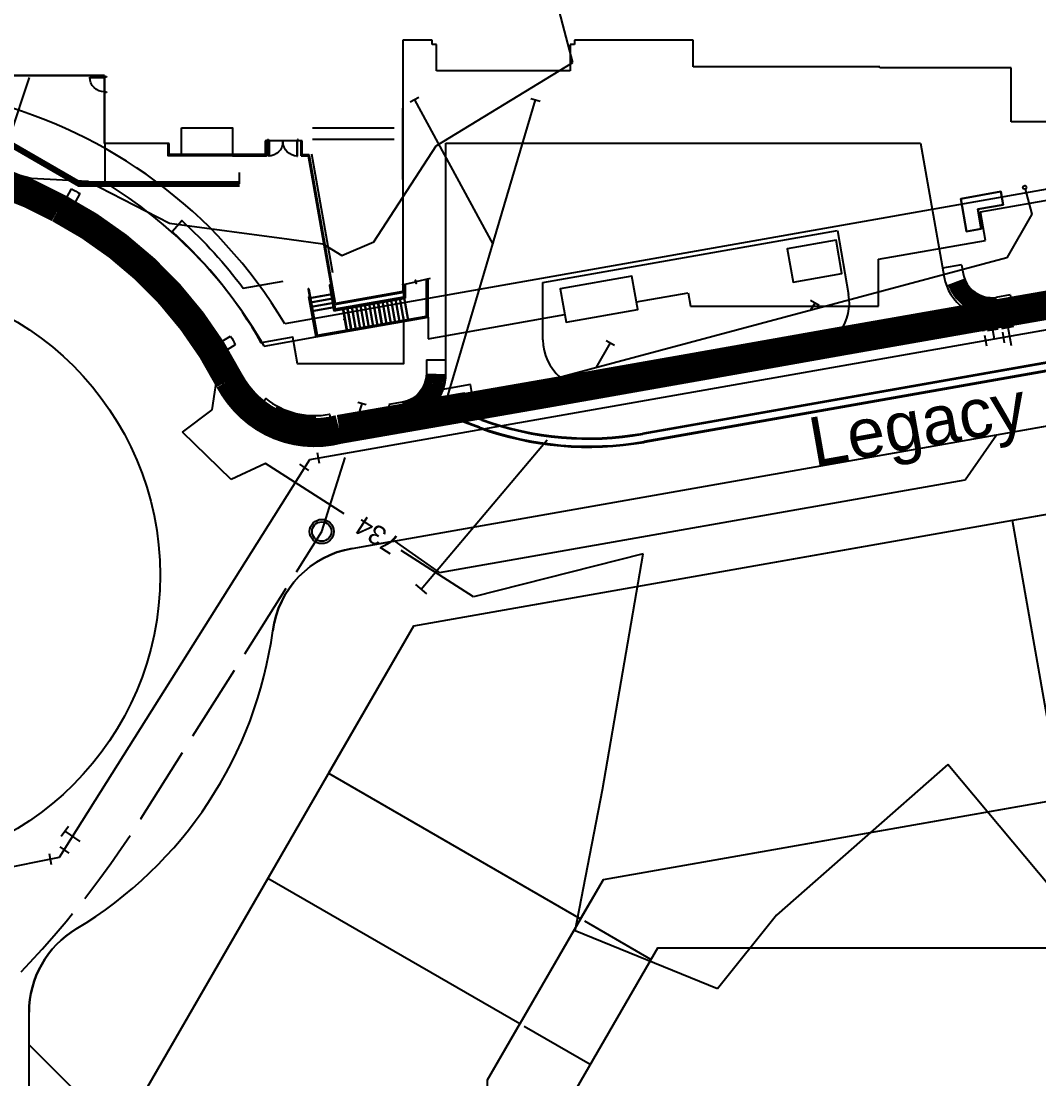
# Model space of a CAD drawing. Header units: feet. Extents: x 2207070 to 2208879, y 513929 to 516197.
# Drawn here: x 2207469.7 to 2207679.5, y 514904.5 to 515122.5 of the extents above; entities that cross this region are included whole.
import ezdxf
from ezdxf.enums import TextEntityAlignment as Align

# ---------------------------------------------------------------- set-up
doc = ezdxf.new("R2010")
doc.units = ezdxf.units.FT
doc.header["$LTSCALE"] = 40
doc.header["$MEASUREMENT"] = 0
for name, pattern in [('0602-03-FP01$0$HIDDEN2', [0.1875, 0.125, -0.0625]), ('0602-FP01-SKIN$0$HIDDEN2', [0.1875, 0.125, -0.0625]), ('CENTER2', [1.125, 0.75, -0.125, 0.125, -0.125]), ('DASHED2', [0.375, 0.25, -0.125]), ('DL4', [0.5, 0.4, -0.1]), ('HIDDEN2', [0.1875, 0.125, -0.0625]), ('PHANTOM2', [1.25, 0.625, -0.125, 0.125, -0.125, 0.125, -0.125])]:
    doc.linetypes.add(name, pattern=pattern)
doc.layers.get('0').update_dxf_attribs({"linetype": 'CONTINUOUS'})
for name, color, linetype in [('0602-03-FP01$0$A-FLOR-OVHD', 1, '0602-03-FP01$0$HIDDEN2'), ('0602-CG01$0$A-SLAB-EDGE', 4, 'CONTINUOUS'), ('0602-FP01-SKIN$0$A-FLOR-OVHD', 1, '0602-FP01-SKIN$0$HIDDEN2'), ('0602-FP01-SKIN$0$A-GLAZ', 2, 'CONTINUOUS'), ('0602-FP01-SKIN$0$A-GLAZ-SILL', 9, 'CONTINUOUS'), ('0602-FP01-SKIN$0$A-WALL-CAVI', 1, 'CONTINUOUS'), ('0602-FP01-SKIN$0$A-WALL-EXT', 5, 'CONTINUOUS'), ('0602-FP01-SKIN$0$A-WALL-FINISH', 1, 'CONTINUOUS'), ('0602-STRS-FP1$0$A-ANNO-NOTE', 1, 'CONTINUOUS'), ('0602-STRS-FP1$0$A-FLOR-HRAL', 1, 'CONTINUOUS'), ('0602-STRS-FP1$0$A-FLOR-STRS', 1, 'CONTINUOUS'), ('A-WALL', 7, 'CONTINUOUS'), ('A-WALL-GLASS', 1, 'CONTINUOUS'), ('BuildTo', 6, 'DASHED2'), ('C-BLDG-OUTLINE', 2, 'CONTINUOUS'), ('C-DEMO-PVMT', 7, 'PHANTOM2'), ('C-ESMT-DRNG', 7, 'DASHED2'), ('C-ESMT-FIRE', 7, 'FIRE_LANE'), ('C-PRKG-CURB-FACE', 3, 'CONTINUOUS'), ('C-STRM-PIPE-EXIST', 245, 'HIDDEN2'), ('C-STRM-STRC', 7, 'CONTINUOUS'), ('C-SWLK-BFR', 7, 'CONTINUOUS'), ('CONT-MNR', 250, 'HIDDEN2'), ('CONT-MNR LABELS', 250, 'CONTINUOUS'), ('EX-GUTTER', 11, 'CONTINUOUS'), ('EX-TC', 31, 'CONTINUOUS'), ('Inlet-PHii', 7, 'CONTINUOUS'), ('JS-Bdy', 1, 'PHANTOM2'), ('LP-PLNT', 11, 'CONTINUOUS'), ('SaniSwr-PHii', 76, 'DL4'), ('ShopsFOC', 9, 'CONTINUOUS'), ('SILT-FENCE', 3, 'SILT_FENCE2'), ('SSMH-PHii', 15, 'CONTINUOUS'), ('Storm Sewer CL', 31, 'CENTER2'), ('StormSewer', 14, 'CONTINUOUS'), ('Street Name', 5, 'CONTINUOUS'), ('Water-PHii', 144, 'CONTINUOUS'), ('WaterFittings-PHii', 151, 'CONTINUOUS'), ('xSITE$0$PSP-FOOTPRINT', 2, 'CONTINUOUS')]:
    doc.layers.add(name, color=color, linetype=linetype)
doc.styles.get("Standard").update_dxf_attribs({"font": 'ARIAL.TTF'})
doc.linetypes.add('FIRE_LANE', pattern='A,0.5,-0.2,["FL",Standard,S=0.1,R=0,X=-0.1,Y=-0.05],-0.2', length=0.9)
doc.linetypes.add('SILT_FENCE2', pattern='A,0.25,-0.1,["SF",Standard,S=0.1,R=0,X=-0.05,Y=-0.05],-0.15,0.5,["X",Standard,S=0.1,R=0,X=-0.05,Y=-0.05],0.25', length=1.25)

# ---------------------------------------------------------------- blocks, each defined once
blk = doc.blocks.new('0TEE')
for p, q in [((0.03750000000000001, 0.06249999999999999), (-0.03750000000000001, 0.06249999999999999)), ((0.0625, -0.03750000000000002), (0.0625, 0.03749999999999999)), ((0.03750000000000001, -0.06250000000000001), (-0.03750000000000001, -0.06250000000000001))]:
    blk.add_line(p, q)
blk = doc.blocks.new('045')
for p, q in [((0.0625, -0.03750000000002274), (0.0625, 0.03750000000002274)), ((-0.01767766952968941, -0.07071067811864395), (-0.07071067811864395, -0.01767766952968941))]:
    blk.add_line(p, q)
blk = doc.blocks.new('0vv')
for p, q in [((0, -0.06328124999998863), (0, 0.06328124999998863)), ((0.04218749999995453, -0.06328124999998863), (-0.04218749999995453, -0.06328124999998863))]:
    blk.add_line(p, q)

msp = doc.modelspace()

# ---------------------------------------------------------------- linework, layer by layer
for p, q in [((2207483.88691377, 515110.7584474871), (2207483.88691377, 515110.9042808204)), ((2207483.88691377, 515110.9042808204), (2207486.886913767, 515110.9042808204)), ((2207486.886913767, 515110.7584474871), (2207483.88691377, 515110.7584474871)), ((2207486.886913767, 515110.9042808204), (2207486.886913767, 515111.070947487)), ((2207486.886913767, 515111.070947487), (2207487.303580433, 515111.070947487)), ((2207486.886913767, 515110.9042808204), (2207486.886913767, 515110.7584474871)), ((2207487.303580433, 515110.9042808204), (2207486.886913767, 515110.9042808204)), ((2207487.303580433, 515111.070947487), (2207487.303580433, 515110.9042808204)), ((2207486.886913767, 515107.7376141545), (2207486.886913767, 515107.9042808211)), ((2207486.886913767, 515107.9042808211), (2207487.303580434, 515107.9042808211)), ((2207487.303580434, 515107.7376141545), (2207486.886913767, 515107.7376141545)), ((2207487.303580434, 515107.9042808211), (2207487.303580434, 515107.7376141545)), ((2207520.511913734, 515097.6542808772), (2207520.511913734, 515098.0709475438)), ((2207520.511913734, 515098.0709475438), (2207520.678580401, 515098.0709475438)), ((2207520.678580401, 515097.6542808773), (2207520.511913734, 515097.6542808772)), ((2207520.678580401, 515098.0709475438), (2207520.678580401, 515097.6542808773)), ((2207520.678580401, 515097.6542808773), (2207520.824413734, 515097.6542808773)), ((2207520.678580401, 515094.6542808779), (2207520.678580401, 515097.6542808773)), ((2207520.824413734, 515097.6542808773), (2207520.824413734, 515094.6542808779)), ((2207526.678580412, 515097.6542808773), (2207526.532747079, 515097.6542808773)), ((2207526.532747079, 515097.6542808773), (2207526.532747079, 515094.654280878)), ((2207526.845247079, 515098.0709475438), (2207526.678580412, 515098.0709475438)), ((2207526.678580412, 515098.0709475438), (2207526.678580412, 515097.6542808773)), ((2207526.678580412, 515094.654280878), (2207526.678580412, 515097.6542808773)), ((2207526.678580412, 515097.6542808773), (2207526.845247079, 515097.6542808773)), ((2207526.845247079, 515097.6542808773), (2207526.845247079, 515098.0709475438)), ((2207520.824413734, 515094.6542808779), (2207520.678580401, 515094.6542808779)), ((2207526.532747079, 515094.654280878), (2207526.678580412, 515094.654280878))]:
    msp.add_line(p, q)
at = {"color": 8, "extrusion": (0, 0, -0.9999999999999998)}
msp.add_ellipse((2207486.886913767, 515110.9042808204), major_axis=(2.121320342383115, 2.121320342383115), ratio=0.9999999999450879, start_param=2.356194490164889, end_param=3.926990817014698, dxfattribs=at)
at = {"color": 8, "extrusion": (0, 0, -1)}
for centre, major_axis, ratio, start_param, end_param in [((2207520.678580401, 515097.6542808773), (2.121320345411617, 2.121320345411617), 0.9999999999031592, 0.7853981634458687, 2.356194490143924), ((2207526.678580412, 515097.6542808773), (-2.121320345370457, 2.121320345370457), 0.9999999999225616, 3.926990817025961, 5.497787143743419)]:
    msp.add_ellipse(centre, major_axis=major_axis, ratio=ratio, start_param=start_param, end_param=end_param, dxfattribs=at)
at = {"layer": '0602-03-FP01$0$A-FLOR-OVHD', "color": 7, "linetype": 'Continuous'}
for p, q in [((2207667.449908765, 515083.1919357181), (2207690.429205687, 515087.2438057632)), ((2207668.491797832, 515077.2830891997), (2207667.449908765, 515083.1919357181)), ((2207646.451220358, 515073.3967407206), (2207668.491797832, 515077.2830891997)), ((2207646.451220358, 515063.7141833935), (2207646.451220358, 515073.3967407206)), ((2207596.543114895, 515064.5965951714), (2207607.219641109, 515066.4791548031)), ((2207607.219641109, 515066.4791548031), (2207607.707180169, 515063.7141833935)), ((2207607.707180169, 515063.7141833935), (2207646.451220358, 515063.7141833935)), ((2207553.587950583, 515057.0224407423), (2207581.7709986, 515061.9918725064)), ((2207553.587950583, 515061.4597471436), (2207553.587950583, 515057.0224407423))]:
    msp.add_line(p, q, dxfattribs=at)
at = {"layer": '0602-CG01$0$A-SLAB-EDGE', "color": 7, "linetype": 'Continuous'}
for p, q in [((2207554.428580035, 515118.5292808184), (2207548.376496703, 515118.5292808184)), ((2207548.376496703, 515118.5292808184), (2207548.376496704, 515066.7204332776)), ((2207554.428580035, 515117.6542808184), (2207554.428580035, 515118.5292808184)), ((2207555.303580035, 515117.6542808184), (2207554.428580035, 515117.6542808184)), ((2207555.303580035, 515112.2376141522), (2207555.303580035, 515117.6542808184)), ((2207583.761913368, 515117.6542808185), (2207582.886913368, 515117.6542808185)), ((2207582.886913368, 515117.6542808185), (2207582.886913368, 515112.2376141519)), ((2207608.230663368, 515118.5292808185), (2207583.761913368, 515118.5292808185)), ((2207583.761913368, 515118.5292808185), (2207583.761913368, 515117.6542808185)), ((2207608.230663368, 515113.0629828313), (2207608.230663368, 515118.5292808185)), ((2207646.730659637, 515113.0629828313), (2207608.230663368, 515113.0629828313)), ((2207646.730659637, 515112.8233994978), (2207646.730659637, 515113.0629828313)), ((2207673.803575975, 515112.8225821684), (2207646.730659637, 515112.8233994978)), ((2207673.803575975, 515101.737614152), (2207673.803575975, 515112.8225821684)), ((2207486.88691337, 515111.2792808181), (2207431.483500964, 515111.2792808181)), ((2207486.890701431, 515097.2808502903), (2207486.88691337, 515111.2792808181)), ((2207582.886913368, 515112.2376141519), (2207555.303580035, 515112.2376141522)), ((2207687.882973671, 515101.7376141396), (2207673.803575975, 515101.737614152)), ((2207527.647330035, 515097.7792808718), (2207520.043163368, 515097.7792808718)), ((2207520.043163368, 515097.7792808718), (2207520.043163368, 515094.9563645113)), ((2207527.647330035, 515094.9313993869), (2207527.647330035, 515097.7792808718)), ((2207500.230663369, 515097.2792808176), (2207486.890701431, 515097.2808502903)), ((2207500.230663369, 515094.9563645113), (2207500.230663369, 515097.2792808176)), ((2207520.043163368, 515094.9563645113), (2207500.230663369, 515094.9563645113)), ((2207529.083653794, 515094.9313993869), (2207527.647330035, 515094.9313993869)), ((2207534.489763526, 515064.2718275455), (2207529.083653794, 515094.9313993869)), ((2207548.376496704, 515066.7204332776), (2207534.489763526, 515064.2718275455))]:
    msp.add_line(p, q, dxfattribs=at)
at = {"layer": '0602-FP01-SKIN$0$A-FLOR-OVHD', "color": 7, "linetype": 'Continuous'}
for p, q in [((2207529.761913726, 515100.4876141557), (2207546.595247045, 515100.4876141558)), ((2207529.761913726, 515098.154280823), (2207546.595247045, 515098.1542808231)), ((2207528.900101107, 515094.7126493931), (2207533.160334874, 515070.5516630673)), ((2207529.58751717, 515095.1331970321), (2207533.898940688, 515070.6818992005))]:
    msp.add_line(p, q, dxfattribs=at)
msp.add_lwpolyline([(2207502.76191375, 515100.4876141557), (2207513.261913741, 515100.4876141557), (2207513.261913741, 515094.7376145174), (2207502.76191375, 515094.7376145174)], close=True, dxfattribs=at)
at = {"layer": '0602-FP01-SKIN$0$A-GLAZ', "color": 7, "linetype": 'Continuous'}
msp.add_line((2207431.483501413, 515111.2792808203), (2207486.886913767, 515111.2792808203), dxfattribs=at)
at = {"layer": '0602-FP01-SKIN$0$A-GLAZ-SILL', "color": 7, "linetype": 'Continuous'}
msp.add_line((2207486.886913767, 515111.2792808203), (2207486.886913767, 515097.2792808232), dxfattribs=at)
at = {"layer": '0602-FP01-SKIN$0$A-WALL-CAVI', "color": 7, "linetype": 'Continuous'}
msp.add_line((2207548.376497043, 515089.8149812055), (2207548.376497043, 515104.5679643457), dxfattribs=at)
at = {"layer": '0602-FP01-SKIN$0$A-WALL-EXT', "color": 7, "linetype": 'Continuous'}
for p, q in [((2207527.428580394, 515097.6542808773), (2207527.428580394, 515094.7126493931)), ((2207527.428580394, 515094.7126493931), (2207529.12222532, 515094.7126493931))]:
    msp.add_line(p, q, dxfattribs=at)
for points in [[(2207513.261909693, 515094.9563645113), (2207513.261909693, 515094.7376145174), (2207520.261913734, 515094.7376145174), (2207520.261913734, 515097.5605308773), (2207520.511913734, 515097.5605308773), (2207520.511913734, 515097.7792808718)], [(2207503.178580417, 515094.9563645113), (2207503.178580417, 515094.7376145174), (2207500.011913754, 515094.7376145174), (2207500.011913754, 515097.2793065539)]]:
    msp.add_lwpolyline(points, dxfattribs=at)
at = {"layer": '0602-FP01-SKIN$0$A-WALL-FINISH', "color": 7, "linetype": 'Continuous'}
for p, q in [((2207533.375761225, 515070.5896485454), (2207533.160334874, 515070.5516630673)), ((2207533.160334874, 515070.5516630673), (2207534.312322722, 515064.0184153229)), ((2207548.595247043, 515066.5474576065), (2207534.310513887, 515064.0286737371))]:
    msp.add_line(p, q, dxfattribs=at)
at = {"layer": '0602-STRS-FP1$0$A-ANNO-NOTE', "color": 7, "linetype": 'Continuous'}
for centre in [(2207531.458421235, 515065.8067687493), (2207536.391001335, 515060.9647410155)]:
    msp.add_circle(centre, 0.08333333325572312, dxfattribs=at)
at = {"layer": '0602-STRS-FP1$0$A-FLOR-HRAL', "color": 7, "linetype": 'Continuous'}
for p, q in [((2207553.282747039, 515061.7008111025), (2207553.282747039, 515069.2934410326)), ((2207553.407747039, 515061.6170783697), (2207553.407747039, 515069.3226331216)), ((2207528.900114303, 515067.2384403875), (2207530.600419374, 515057.5955311415)), ((2207529.023707675, 515067.2602332338), (2207530.705924395, 515057.7199081287)), ((2207533.249681874, 515068.0053865054), (2207534.168570147, 515062.7941121469)), ((2207533.372782843, 515068.0270925276), (2207534.269965094, 515062.9389191382)), ((2207548.782747043, 515065.4979141629), (2207548.782747043, 515068.242525827)), ((2207548.907747043, 515065.3930267091), (2207548.907747043, 515068.271717916)), ((2207534.168570147, 515062.7941121469), (2207548.907747043, 515065.3930267091)), ((2207534.269965094, 515062.9389191382), (2207548.782747043, 515065.4979141629)), ((2207530.600419374, 515057.5955311415), (2207553.407747039, 515061.6170783697)), ((2207530.705924395, 515057.7199081287), (2207553.282747039, 515061.7008111025))]:
    msp.add_line(p, q, dxfattribs=at)
for centre, radius in [((2207528.961910989, 515067.2493368107), 0.06274999994158324), ((2207533.311232359, 515068.0162395165), 0.0624999999418292)]:
    msp.add_arc(centre, radius, 10.00000002189571, 190.0000000218957, dxfattribs=at)
at = {"layer": '0602-STRS-FP1$0$A-FLOR-STRS', "color": 7, "linetype": 'Continuous'}
for p, q in [((2207553.470247039, 515061.5646346427), (2207553.470247039, 515069.3372291661)), ((2207553.595247038, 515061.4597471889), (2207553.595247038, 515069.3664212552)), ((2207548.595247043, 515065.6552453437), (2207548.595247043, 515068.1987376934)), ((2207548.720247043, 515065.5503578898), (2207548.720247043, 515068.2279297824)), ((2207529.102653754, 515065.729858919), (2207528.979552785, 515065.7081528968)), ((2207528.979552785, 515065.7081528968), (2207530.448326954, 515057.3783206546)), ((2207529.102653754, 515065.729858919), (2207530.5497219, 515057.5231276459)), ((2207533.75630599, 515066.2119478304), (2207529.16053648, 515065.4015896681)), ((2207533.770776671, 515066.1298805177), (2207529.175007162, 515065.3195223554)), ((2207533.915483486, 515065.3092073904), (2207529.319713976, 515064.4988492281)), ((2207533.929954167, 515065.2271400776), (2207529.334184658, 515064.4167819154)), ((2207533.821524233, 515066.5619231035), (2207533.698423264, 515066.5402170813)), ((2207533.698423264, 515066.5402170813), (2207534.320662567, 515063.0113226339)), ((2207533.821524233, 515066.5619231035), (2207534.422057514, 515063.1561296252)), ((2207534.320662567, 515063.0113226339), (2207548.720247043, 515065.5503578898)), ((2207534.422057514, 515063.1561296252), (2207548.595247043, 515065.6552453437)), ((2207545.005991308, 515064.89543439), (2207545.830820151, 515060.2175975643)), ((2207545.08805862, 515064.9099050714), (2207545.912887463, 515060.2320682458)), ((2207545.908731747, 515065.0546118862), (2207546.73356059, 515060.3767750604)), ((2207545.99079906, 515065.0690825676), (2207546.815627903, 515060.3912457419)), ((2207546.811472186, 515065.2137893823), (2207547.636301029, 515060.5359525566)), ((2207546.893539499, 515065.2282600638), (2207547.718368342, 515060.5504232381)), ((2207547.714212626, 515065.3729668785), (2207548.539041469, 515060.6951300527)), ((2207547.796279938, 515065.38743756), (2207548.621108782, 515060.7096007342)), ((2207548.616953065, 515065.5321443746), (2207549.441781908, 515060.854307549)), ((2207548.699020378, 515065.5466150561), (2207549.523849221, 515060.8687782304)), ((2207534.074660982, 515064.4064669503), (2207529.478891472, 515063.596108788)), ((2207534.089131664, 515064.3243996376), (2207529.493362154, 515063.5140414753)), ((2207534.233838478, 515063.5037265103), (2207529.638068968, 515062.693368348)), ((2207534.24830916, 515063.4216591975), (2207529.65253965, 515062.6113010353)), ((2207535.978586914, 515063.3036594283), (2207536.803415757, 515058.6258226026)), ((2207536.060654226, 515063.3181301098), (2207536.885483069, 515058.6402932841)), ((2207536.881327353, 515063.4628369245), (2207537.706156196, 515058.7850000988)), ((2207536.963394666, 515063.477307606), (2207537.788223509, 515058.7994707802)), ((2207537.784067792, 515063.6220144207), (2207538.608896635, 515058.944177595)), ((2207537.866135105, 515063.6364851021), (2207538.690963948, 515058.9586482764)), ((2207538.686808232, 515063.7811919168), (2207539.511637075, 515059.1033550911)), ((2207538.768875544, 515063.7956625983), (2207539.593704388, 515059.1178257726)), ((2207539.589548671, 515063.940369413), (2207540.414377514, 515059.2625325873)), ((2207539.671615984, 515063.9548400944), (2207540.496444827, 515059.2770032688)), ((2207540.492289111, 515064.0995469092), (2207541.317117954, 515059.4217100834)), ((2207540.574356423, 515064.1140175906), (2207541.399185266, 515059.4361807649)), ((2207541.39502955, 515064.2587244053), (2207542.219858393, 515059.5808875796)), ((2207541.477096863, 515064.2731950868), (2207542.301925706, 515059.5953582611)), ((2207542.297769989, 515064.4179019015), (2207543.122598832, 515059.7400650758)), ((2207542.379837302, 515064.432372583), (2207543.204666145, 515059.7545357572)), ((2207543.200510429, 515064.5770793977), (2207544.025339272, 515059.899242572)), ((2207543.282577741, 515064.5915500791), (2207544.107406585, 515059.9137132534)), ((2207544.103250868, 515064.7362568938), (2207544.928079711, 515060.0584200681)), ((2207544.185318181, 515064.7507275753), (2207545.010147024, 515060.0728907496)), ((2207530.448326954, 515057.3783206546), (2207553.595247038, 515061.4597471889)), ((2207530.5497219, 515057.5231276459), (2207553.470247039, 515061.5646346427))]:
    msp.add_line(p, q, dxfattribs=at)
msp.add_lwpolyline([(2207548.266755605, 515068.1220228829), (2207551.00170577, 515068.7607341536), (2207551.004651155, 515069.0818236188), (2207551.159953239, 515068.4220915767), (2207551.148530043, 515068.7950230115), (2207554.081134965, 515069.4798939241)], dxfattribs=at)
at = {"layer": 'A-WALL', "color": 7, "linetype": 'Continuous'}
for points in [[(2207666.897305234, 515083.7133808432), (2207672.108579593, 515084.6322691165), (2207671.631047104, 515087.3404904373), (2207663.383282172, 515085.8861869493), (2207664.57598948, 515079.1220076816), (2207667.612480049, 515079.6574228957)], [(2207637.688885772, 515077.3004373728), (2207627.63563996, 515075.5277788924), (2207628.845900992, 515068.6640475065), (2207638.899146804, 515070.4367059869)], [(2207595.615928885, 515069.8818399152), (2207580.84381259, 515067.2771172501), (2207582.054073622, 515060.4133858643), (2207596.826189917, 515063.0181085293), (2207595.615928885, 515069.8818399152)]]:
    msp.add_lwpolyline(points, close=True, dxfattribs=at)
at = {"layer": 'A-WALL-GLASS', "color": 7, "linetype": 'Continuous'}
for p, q in [((2207487.011913764, 515089.263615159), (2207487.011913764, 515097.2376141554)), ((2207519.789894734, 515055.5002380019), (2207530.441030477, 515057.3783206084))]:
    msp.add_line(p, q, dxfattribs=at)
msp.add_arc((2207437.362063336, 515008.2704527775), 95.00000000635991, 29.81199600198848, 58.49116707064798, dxfattribs=at)
at = {"layer": 'BuildTo', "color": 7, "linetype": 'Continuous'}
msp.add_line((2207838.110352861, 515115.4885467263), (2207524.04340024, 515060.1100692289), dxfattribs=at)
msp.add_arc((2207437.362063341, 515008.2704527815), 100.9999999999322, 30.88145733741531, 119.819555358982, dxfattribs=at)
at = {"layer": 'C-BLDG-OUTLINE', "color": 7, "linetype": 'Continuous'}
for p, q in [((2207554.428580035, 515118.5292808184), (2207548.376496703, 515118.5292808184)), ((2207548.376496703, 515118.5292808184), (2207548.376496704, 515066.7204332776)), ((2207554.428580035, 515117.6542808184), (2207554.428580035, 515118.5292808184)), ((2207555.303580035, 515117.6542808184), (2207554.428580035, 515117.6542808184)), ((2207555.303580035, 515112.2376141522), (2207555.303580035, 515117.6542808184)), ((2207583.761913368, 515117.6542808185), (2207582.886913368, 515117.6542808185)), ((2207582.886913368, 515117.6542808185), (2207582.886913368, 515112.2376141519)), ((2207608.230663368, 515118.5292808185), (2207583.761913368, 515118.5292808185)), ((2207583.761913368, 515118.5292808185), (2207583.761913368, 515117.6542808185)), ((2207608.230663368, 515113.0629828313), (2207608.230663368, 515118.5292808185)), ((2207646.730659637, 515113.0629828313), (2207608.230663368, 515113.0629828313)), ((2207646.730659637, 515112.8225821684), (2207646.730659637, 515113.0629828313)), ((2207673.803575975, 515112.8225821684), (2207646.730659637, 515112.8225821684)), ((2207673.803575975, 515101.7376141396), (2207673.803575975, 515112.8225821684)), ((2207486.88691337, 515111.2792808181), (2207431.483501413, 515111.2792808203)), ((2207486.890702809, 515097.2757558744), (2207486.88691337, 515111.2792808181)), ((2207582.886913368, 515112.2376141519), (2207555.303580035, 515112.2376141522)), ((2207687.882973671, 515101.7376141396), (2207673.803575975, 515101.7376141396)), ((2207527.428580394, 515097.7792808718), (2207520.261913734, 515097.7792808718)), ((2207520.261913734, 515097.7792808718), (2207520.261913734, 515094.7376145174)), ((2207527.428580394, 515094.7126493931), (2207527.428580394, 515097.7792808718)), ((2207500.011913754, 515097.2793065539), (2207486.890702809, 515097.2757558744)), ((2207500.011913754, 515094.7376145174), (2207500.011913754, 515097.2793065539)), ((2207503.178580417, 515094.7376145174), (2207500.011913754, 515094.7376145174)), ((2207513.261909693, 515094.9563645113), (2207503.178580417, 515094.9563645113)), ((2207503.178580417, 515094.9563645113), (2207503.178580417, 515094.7376145174)), ((2207513.261909693, 515094.7376145174), (2207513.261909693, 515094.9563645113)), ((2207520.261913734, 515094.7376145174), (2207513.261909693, 515094.7376145174)), ((2207529.12222532, 515094.7126493931), (2207527.428580394, 515094.7126493931)), ((2207534.489763526, 515064.2718275455), (2207529.12222532, 515094.7126493931)), ((2207548.376496704, 515066.7204332776), (2207534.489763526, 515064.2718275455))]:
    msp.add_line(p, q, dxfattribs=at)
for points in [[(2207667.612480049, 515079.6574228957), (2207664.57598948, 515079.1220076816), (2207663.383282172, 515085.8861869493), (2207671.631047104, 515087.3404904373), (2207672.108579593, 515084.6322691165), (2207666.897305234, 515083.7133808432)], [(2207627.63563996, 515075.5277788924), (2207628.845900991, 515068.6640475065), (2207638.899146804, 515070.4367059869), (2207637.688885772, 515077.3004373728)], [(2207580.84381259, 515067.2771172501), (2207582.054073622, 515060.4133858643), (2207596.826189917, 515063.0181085293), (2207595.615928885, 515069.8818399152)]]:
    msp.add_lwpolyline(points, close=True, dxfattribs=at)
at = {"layer": 'C-DEMO-PVMT', "color": 7, "linetype": 'Continuous'}
for p, q in [((2207667.98642649, 515061.6392118011), (2207638.870515, 515056.532684)), ((2207669.790759, 515061.318795), (2207638.939374, 515055.775455)), ((2207671.522704179, 515061.6245138625), (2207669.790759, 515061.318795)), ((2207638.870515, 515056.532684), (2207635.811552068, 515055.9899726707)), ((2207638.939374, 515055.775455), (2207632.170437735, 515054.5679415386)), ((2207578.878873, 515045.921865), (2207552.518004636, 515041.3367606909)), ((2207589.043000016, 515046.9465886435), (2207578.851213, 515045.164635)), ((2207585.111019494, 515047.0208415398), (2207578.878873, 515045.921865)), ((2207578.851213, 515045.164635), (2207561.96725, 515042.347273)), ((2207555.116483, 515041.016933), (2207549.012976687, 515039.9979587378)), ((2207561.96725, 515042.347273), (2207555.116483, 515041.016933))]:
    msp.add_line(p, q, dxfattribs=at)
at = {"layer": 'C-ESMT-DRNG', "color": 7, "linetype": 'Continuous'}
for p, q in [((2207562.310955556, 515047.5645660913), (2207552.462878027, 515045.8280843149)), ((2207563.179196444, 515042.6405273256), (2207562.310955556, 515047.5645660913)), ((2207552.462878027, 515045.8280843149), (2207553.331118914, 515040.9040455493))]:
    msp.add_line(p, q, dxfattribs=at)
at = {"layer": 'C-ESMT-FIRE', "color": 7, "linetype": 'Continuous', "flags": 128}
msp.add_lwpolyline([(2207412.749902008, 515282.3209475064, 0.02116670861864306), (2207412.67828147, 515280.6298851131), (2207412.678281461, 515113.1659349328, 0.4273245779260448), (2207433.569095085, 515093.1857835038, -0.2905918014986449), (2207512.590265547, 515047.8396022909, 0.3261558985607219), (2207533.763984426, 515037.4538318033), (2207824.334175061, 515088.6891962031, -0.1316524975873903), (2207847.023581185, 515086.7041303851), (2207925.985765856, 515057.9642455324, 0.0874886635259239), (2207932.826168722, 515056.758097948), (2207965.261913324, 515056.7580979483)], format="xyb", dxfattribs=at)
at = {"layer": 'C-ESMT-FIRE', "color": 7, "linetype": 'Continuous'}
msp.add_lwpolyline([(2207471.362063376, 514820.251942578), (2207471.362063381, 514918.2204666475, -0.2635126224681563), (2207481.076349096, 514935.372844955, 0.2276828676368147), (2207521.586896496, 514996.8171786742, -0.3261558537016497), (2207537.931540734, 515013.8184457129), (2207828.501731325, 515065.0538101308, -0.1316524975988354), (2207838.815097745, 515064.1515074862), (2207921.753918365, 515033.9642454947, 0.08748866348774899), (2207928.594321231, 515032.7580979096), (2207963.261913363, 515032.7580979078, -0.02504709060239241), (2207965.261913321, 515032.6578466541, -0.02504709060239241)], format="xyb", dxfattribs=at)
msp.add_circle((2207437.362063386, 515008.2704527676), 60.99999999974125, dxfattribs=at)
at = {"layer": 'C-PRKG-CURB-FACE', "color": 7, "linetype": 'Continuous'}
for p, q in [((2207557.261913409, 515097.3209475093), (2207655.083714131, 515097.3209474893)), ((2207557.26191341, 515049.8440225903), (2207557.261913409, 515097.3209475093)), ((2207655.083714131, 515097.3209474893), (2207659.947378114, 515069.7377395362)), ((2207577.261913447, 515068.6201648673), (2207637.949067714, 515079.3209475473)), ((2207637.949067714, 515079.3209475473), (2207640.271352773, 515066.1506145157)), ((2207577.261913447, 515056.7867851811), (2207577.261913447, 515068.6201648673))]:
    msp.add_line(p, q, dxfattribs=at)
for centre, start, end in [((2207669.795455642, 515071.4742213857), 190.0000004167835, 280.0105937998323), ((2207630.423275243, 515064.414132739), 280.1146214384887, 9.999999998905006), ((2207587.261913447, 515056.7867851811), 180, 279.9174681796424), ((2207547.26191341, 515049.8440225902), 279.4780606820422, 0)]:
    msp.add_arc(centre, 10, start, end, dxfattribs=at)
at = {"layer": 'C-STRM-PIPE-EXIST', "color": 5, "linetype": 'Continuous'}
for p, q in [((2207564.120794568, 515038.639702543), (2207556.408643143, 515041.4466961041)), ((2207564.184923345, 515038.8158949094), (2207556.77794605, 515041.5118141707)), ((2207564.69795356, 515040.2254338406), (2207559.732369309, 515042.0327587038)), ((2207564.762082337, 515040.401626207), (2207560.101672217, 515042.0978767704)), ((2207552.188735397, 515005.3997180169), (2207578.160509537, 515036.1604659163)), ((2207553.334853155, 515004.4320331075), (2207551.042617639, 515006.367402926))]:
    msp.add_line(p, q, dxfattribs=at)
for points in [[(2207794.082229554, 515071.8437862252, 0.01330375992828022), (2207783.902668062, 515070.3268737557), (2207733.744223289, 515061.4825866311), (2207597.79708415, 515037.5114380493)], [(2207794.104921484, 515071.6576644201, 0.01330375992828184), (2207783.935227096, 515070.142222302), (2207734.096608022, 515061.3543290774), (2207597.829643184, 515037.3267865956)], [(2207794.286456924, 515070.1686899798, 0.0133037599279813), (2207784.195699362, 515068.6650106725), (2207598.090115451, 515035.8495749661)], [(2207794.309148855, 515069.9825681747, 0.0133037599279813), (2207784.228258396, 515068.4803592187), (2207598.122674484, 515035.6649235124)]]:
    msp.add_lwpolyline(points, format="xyb", dxfattribs=at)
for radius in [65.75, 64.25, 64.0625, 65.9375]:
    msp.add_arc((2207586.672747768, 515100.6006847265), radius, 250.0000000016576, 279.999999998905, dxfattribs=at)
at = {"layer": 'C-STRM-STRC', "color": 5, "linetype": 'Continuous'}
msp.add_circle((2207676.555086154, 515088.2087312458), 0.375, dxfattribs=at)
at = {"layer": 'C-SWLK-BFR', "color": 7, "linetype": 'Continuous'}
for p, q in [((2207663.568237131, 515072.2378297389), (2207659.62901976, 515071.5432394349)), ((2207663.568237131, 515072.2378297389), (2207663.886592124, 515070.4323488587)), ((2207660.469876144, 515067.8640181574), (2207664.200107943, 515069.3080994487)), ((2207671.110622307, 515061.5610817921), (2207670.584555641, 515065.5263376295)), ((2207673.542229371, 515066.0435097192), (2207670.624311642, 515065.5317473456)), ((2207673.542229371, 515066.0435097192), (2207674.236937542, 515062.1036239091)), ((2207553.261913421, 515052.6408761812), (2207553.261913421, 515049.8440011819)), ((2207553.261913421, 515052.6408761812), (2207557.261913429, 515052.6408761812)), ((2207557.256263227, 515049.507909365), (2207553.2585233, 515049.6423546552)), ((2207520.678696014, 515039.4353214405), (2207522.622644457, 515043.0658762705)), ((2207548.290092245, 515043.9327749836), (2207545.49870841, 515043.4472528131)), ((2207545.49870841, 515043.4472528131), (2207546.180903852, 515039.525147016)), ((2207549.286278824, 515040.0510687644), (2207548.476532659, 515043.9682502948)), ((2207530.336351433, 515037.0631784414), (2207530.308611256, 515041.1652881707))]:
    msp.add_line(p, q, dxfattribs=at)
msp.add_lwpolyline([(2207517.5277192, 515041.498080179), (2207520.125211347, 515044.7201628049, 0.2215540945649404), (2207533.289220455, 515041.4649628137), (2207534.08037856, 515037.4305913776)], format="xyb", dxfattribs=at)
for centre in [(2207520.122616612, 515041.0481930293), (2207522.782781862, 515039.6679968758), (2207525.626464619, 515038.7220111695), (2207528.583306776, 515038.233641392), (2207531.580150448, 515038.2149707385)]:
    msp.add_circle(centre, 0.2500000005758634, dxfattribs=at)
for centre, radius, start, end in [((2207669.795455642, 515071.4742213857), 6.000000011175861, 189.9998162765841, 277.9403845493089), ((2207669.795455642, 515071.4742213854), 6.250000011641522, 201.1628707086795, 277.5572433894781), ((2207669.795455642, 515071.4742213857), 9.50000001769512, 201.1628707242301, 277.5572434705787), ((2207669.795455642, 515071.4742213854), 9.250000017229459, 201.1628707086795, 277.5572433894781), ((2207669.795455642, 515071.4742213854), 9.000000016763797, 201.1628707086795, 277.5572433894781), ((2207669.795455642, 515071.4742213854), 8.750000016298136, 201.1628707086795, 277.5572433894781), ((2207669.795455642, 515071.4742213854), 8.500000015832473, 201.1628707086795, 277.5572433894781), ((2207669.795455642, 515071.4742213854), 8.250000015366814, 201.1628707086795, 277.5572433894781), ((2207669.795455642, 515071.4742213854), 8.000000014901152, 201.1628707086795, 277.5572433894781), ((2207669.795455642, 515071.4742213854), 7.75000001443549, 201.1628707086795, 277.5572433894781), ((2207669.795455642, 515071.4742213854), 7.500000013969829, 201.1628707086795, 277.5572433894781), ((2207669.795455642, 515071.4742213854), 7.250000013504168, 201.1628707086795, 277.5572433894781), ((2207669.795455642, 515071.4742213854), 7.000000013038506, 201.1628707086795, 277.5572433894781), ((2207669.795455642, 515071.4742213854), 6.750000012572845, 201.1628707086795, 277.5572433894781), ((2207669.795455642, 515071.4742213854), 6.500000012107183, 201.1628707086795, 277.5572433894781), ((2207530.200058449, 515057.2175969842), 18.55267585065494, 241.833569895531, 270.3874534644718), ((2207530.200058449, 515057.2175969842), 18.30267585065494, 241.833569895531, 270.3874534644718), ((2207530.200058449, 515057.2175969842), 18.05267585065494, 241.833569895531, 270.3874534644718), ((2207530.200058449, 515057.2175969842), 17.80267585065494, 241.833569895531, 270.3874534644718), ((2207530.200058449, 515057.2175969842), 17.55267585065494, 241.833569895531, 270.3874534644718), ((2207530.200058449, 515057.2175969842), 17.30267585065494, 241.833569895531, 270.3874534644718), ((2207530.200058449, 515057.2175969842), 17.05267585065494, 241.833569895531, 270.3874534644718), ((2207530.200058449, 515057.2175969842), 16.80267585065494, 241.833569895531, 270.3874534644718), ((2207530.200058449, 515057.2175969842), 16.55267585065494, 241.833569895531, 270.3874534644718), ((2207530.200058449, 515057.2175969842), 16.30267585065494, 241.833569895531, 270.3874534644718), ((2207530.200058449, 515057.2175969842), 19.30267585065494, 241.833569895531, 270.3874534644718), ((2207530.200058449, 515057.2175969842), 19.05267585065494, 241.833569895531, 246.3370085406426), ((2207530.200058449, 515057.2175969842), 18.80267585065494, 241.833569895531, 270.3874534644718), ((2207530.200058449, 515057.2175969842), 19.05267585065494, 247.8406343589868, 255.3586987552753), ((2207530.200058449, 515057.2175969842), 19.05267585065494, 256.862324588052, 264.3803889592025), ((2207530.200058449, 515057.2175969842), 19.05267585065494, 265.8840147767274, 270.3874534644718)]:
    msp.add_arc(centre, radius, start, end, dxfattribs=at)
at = {"layer": 'C-SWLK-BFR', "color": 7, "linetype": 'Continuous', "extrusion": (0, 0, -1)}
for centre, radius, start, end in [((-2207547.26191341, 515049.8440225905), 6.000000011175871, 180.0002044254274, 260.1329157836466), ((-2207547.26191341, 515049.8440225902), 6.250000011641532, 181.9261497152864, 258.3205224392122), ((-2207547.26191341, 515049.8440225902), 6.500000012107193, 181.9261497152864, 258.3205224392122), ((-2207547.26191341, 515049.8440225902), 6.750000012572855, 181.9261497152864, 258.3205224392122), ((-2207547.26191341, 515049.8440225902), 7.000000013038516, 181.9261497152864, 258.3205224392122), ((-2207547.26191341, 515049.8440225902), 7.250000013504177, 181.9261497152864, 258.3205224392122), ((-2207547.26191341, 515049.8440225902), 7.500000013969839, 181.9261497152864, 258.3205224392122), ((-2207547.26191341, 515049.8440225902), 7.7500000144355, 181.9261497152864, 258.3205224392122), ((-2207547.26191341, 515049.8440225902), 8.000000014901161, 181.9261497152864, 258.3205224392122), ((-2207547.26191341, 515049.8440225902), 8.250000015366822, 181.9261497152864, 258.3205224392122), ((-2207547.26191341, 515049.8440225902), 8.500000015832484, 181.9261497152864, 258.3205224392122), ((-2207547.26191341, 515049.8440225902), 8.750000016298145, 181.9261497152864, 258.3205224392122), ((-2207547.26191341, 515049.8440225902), 9.000000016763806, 181.9261497152864, 258.3205224392122), ((-2207547.26191341, 515049.8440225902), 9.250000017229468, 181.9261497152864, 258.3205224392122), ((-2207547.26191341, 515049.8440225905), 9.500000017695129, 181.9261497052869, 258.3205223574525), ((-2207547.26191341, 515049.8440225905), 9.750000017695129, 181.9261497052869, 258.3205223574525)]:
    msp.add_arc(centre, radius, start, end, dxfattribs=at)
at = {"layer": 'CONT-MNR', "color": 35, "linetype": 'Continuous'}
for p, q in [((2207509.104696235, 515042.3319970668, 734), (2207510.419972862, 515051.046540188, 734)), ((2207502.98696238, 515037.7294846962, 734), (2207509.104696235, 515042.3319970668, 734)), ((2207513.023800165, 515028.0263143971, 734), (2207502.98696238, 515037.7294846962, 734)), ((2207520.08923562, 515031.282235948, 734), (2207513.023800165, 515028.0263143971, 734)), ((2207536.275869411, 515020.905431637, 734), (2207520.08923562, 515031.282235948, 734)), ((2207562.956952985, 515003.8009251273, 734), (2207548.059985977, 515013.3509596472, 734)), ((2207597.908141474, 515012.69948723, 734), (2207562.956952985, 515003.8009251273, 734)), ((2207589.525466874, 514964.0301128676, 734), (2207597.908141474, 515012.69948723, 734)), ((2207660.737683124, 514969.2444548485, 734), (2207625.377777806, 514938.1844221188, 734)), ((2207696.080652928, 514926.9881471659, 734), (2207660.737683124, 514969.2444548485, 734)), ((2207583.876779968, 514934.968583911, 734), (2207589.525466874, 514964.0301128676, 734)), ((2207625.377777806, 514938.1844221188, 734), (2207613.248502811, 514923.0468892445, 734)), ((2207613.248502811, 514923.0468892445, 734), (2207583.876779968, 514934.968583911, 734))]:
    msp.add_line(p, q, dxfattribs=at)
for points, elevation in [([(2207583.423008644, 515113.9407835759), (2207578.895514354, 515131.2500189953)], 734), ([(2207449.616326465, 515095.9807310529), (2207471.795629448, 515090.1306176679)], 734), ([(2207531.892049877, 515076.59130803), (2207535.812294737, 515074.1707205781)], 734), ([(2207578.779075834, 515046.0068531332), (2207578.81420777, 515046.0610726695)], 733), ([(2207520.070566344, 515041.119154293), (2207526.111469352, 515038.3680716633)], 733)]:
    msp.add_lwpolyline(points, dxfattribs=dict(at, elevation=elevation))
at = {"layer": 'CONT-MNR', "color": 35, "linetype": 'Continuous', "extrusion": (0.5204355124810922, -0.8539009763131453, 0), "elevation": 709048.5131506606}
msp.add_lwpolyline([(2153108.242662193, 734.0000000000005), (2153141.227957651, 734.0000000000005)], dxfattribs=at)
at = {"layer": 'CONT-MNR', "color": 35, "linetype": 'Continuous', "extrusion": (-0.0516299721846711, -0.9986662835863691, 0), "elevation": -628374.8538627584}
msp.add_lwpolyline([(2177933.565146602, 734), (2177945.245204411, 734)], dxfattribs=at)
at = {"layer": 'CONT-MNR', "color": 35, "linetype": 'Continuous', "extrusion": (-0.13174005871189, -0.9912842967234919, 0), "elevation": -801407.7449247907}
msp.add_lwpolyline([(2120403.620943996, 734.0000000000005), (2120428.506479037, 734.0000000000005)], dxfattribs=at)
at = {"layer": 'CONT-MNR', "color": 35, "linetype": 'Continuous', "extrusion": (-0.135618179705637, -0.9907611767390412, 0), "elevation": -809699.3465570232}
msp.add_lwpolyline([(2117276.173034469, 734), (2117283.145334119, 734)], dxfattribs=at)
at = {"layer": 'CONT-MNR', "color": 35, "linetype": 'Continuous', "extrusion": (-0.3896583227051775, 0.9209594950629414, 0), "elevation": -385864.9338885872}
msp.add_lwpolyline([(-2233782.154823969, 733.0000000000005), (-2233782.600835735, 733.0000000000005)], dxfattribs=at)
at = {"layer": 'CONT-MNR', "color": 35, "linetype": 'Continuous', "extrusion": (0.5204355140714075, -0.8539009753438802, 0), "elevation": 709104.0811283931}
msp.add_lwpolyline([(2153101.96416531, 733), (2153102.10865467, 733)], dxfattribs=at)
at = {"layer": 'CONT-MNR', "color": 35, "linetype": 'Continuous', "extrusion": (-0.366162478080017, -0.930550933397147, 0), "elevation": -1287609.237192946}
msp.add_lwpolyline([(1865674.07133763, 733.0000000000005), (1865674.456154488, 733.0000000000005)], dxfattribs=at)
at = {"layer": 'CONT-MNR', "color": 35, "linetype": 'Continuous'}
for points in [[(2207542.423227706, 515076.9678089058, 734), (2207555.256832647, 515096.774064429, 734)], [(2207483.460109373, 515089.5275766081, 734), (2207500.31552597, 515080.8153004643, 734)], [(2207535.812294737, 515074.1707205781, 734), (2207542.423227706, 515076.9678089058, 734)]]:
    msp.add_polyline3d(points, dxfattribs=at)
msp.add_arc((2207437.80623983, 515010.0855839808, 734), 83.36998355640941, 29.4270752457718, 91.02016706782645, dxfattribs=at)
at = {"layer": 'EX-GUTTER', "color": 7, "linetype": 'Continuous'}
for p, q in [((2207699.882682, 515066.63055), (2207671.52270418, 515061.6245138625)), ((2207632.170437735, 515054.5679415386), (2207609.38206, 515050.502713)), ((2207609.38206, 515050.502713), (2207589.043000016, 515046.9465886435)), ((2207549.012976688, 515039.9979587379), (2207535.345966, 515037.716265))]:
    msp.add_line(p, q, dxfattribs=at)
for centre, radius, start, end in [((2207437.043005685, 515008.5790345244), 84.805160153101, 42.44176972906899, 82.15470575350389), ((2207437.827750015, 515009.2966543715), 83.74176845249504, 27.48682703412593, 42.4417697290475), ((2207532.618410762, 515059.5552352803), 23.56002093518428, 209.5181773044614, 226.6982088562967), ((2207530.225171468, 515057.4561090225), 20.39323364923991, 227.5467684286012, 284.542769526592)]:
    msp.add_arc(centre, radius, start, end, dxfattribs=at)
at = {"layer": 'EX-TC', "color": 7, "linetype": 'Continuous'}
for p, q in [((2207699.785329, 515067.179235), (2207671.415754181, 515062.2386347924)), ((2207671.415754181, 515062.2386347924), (2207667.980285818, 515061.6403432843)), ((2207635.811552068, 515055.9899726705), (2207609.25079, 515051.277648)), ((2207609.25079, 515051.277648), (2207588.911720479, 515047.6910570458)), ((2207588.911720479, 515047.6910570457), (2207585.111019495, 515047.0208415397)), ((2207552.518004636, 515041.336760691), (2207535.302664, 515038.342393))]:
    msp.add_line(p, q, dxfattribs=at)
for centre, radius, start, end in [((2207438.710040879, 515013.4140516762), 80.45421484518806, 61.16853692928706, 90.20109192333862), ((2207439.267229943, 515010.9548304387), 82.35691560598165, 27.04796506054162, 62.33325042740459), ((2207531.567595361, 515058.6888282078), 21.56136667748585, 208.4852699001789, 227.0936184457296), ((2207530.20007474, 515057.2175294132), 19.55267735559129, 227.0936184451777, 285.1274048494336)]:
    msp.add_arc(centre, radius, start, end, dxfattribs=at)
at = {"layer": 'Inlet-PHii', "color": 5, "linetype": 'Continuous'}
msp.add_lwpolyline([(2207561.701984815, 515042.3800550598), (2207561.094216193, 515045.8268821953), (2207554.200561922, 515044.6113449518), (2207554.808330544, 515041.1645178163)], dxfattribs=at)
at = {"layer": 'JS-Bdy', "color": 7, "linetype": 'Continuous', "flags": 128}
msp.add_lwpolyline([(2207965.261913324, 515056.7580979483), (2207932.826168722, 515056.758097948, -0.0874886635259239), (2207925.985765856, 515057.9642455324), (2207847.023581185, 515086.7041303851, 0.1316524975873903), (2207824.334175061, 515088.6891962031), (2207533.763984426, 515037.4538318033, -0.3261558985607219), (2207512.590265547, 515047.8396022909, 0.4582327291276585), (2207387.137782725, 515076.8453872431)], format="xyb", dxfattribs=at)
at = {"layer": 'JS-Bdy', "color": 7, "linetype": 'Continuous'}
for centre in [(2207512.590265547, 515047.8396022909), (2207533.763984426, 515037.4538318033)]:
    msp.add_circle(centre, 1.25, dxfattribs=at)
at = {"layer": 'LP-PLNT', "color": 7, "linetype": 'Continuous'}
for p, q in [((2207479.158244183, 515086.1454349048), (2207480.114248471, 515087.9021522417)), ((2207480.904065469, 515085.1694084452), (2207481.860312627, 515086.9265720706)), ((2207511.175330767, 515056.4896088165), (2207512.87758191, 515057.5395331213)), ((2207512.225473503, 515054.7873059097), (2207513.922753939, 515055.8343503134))]:
    msp.add_line(p, q, dxfattribs=at)
for points in [[(2207434.334120526, 515127.4459474536), (2207426.427937134, 515127.4459474536), (2207426.427937134, 515107.2436181654), (2207436.664651976, 515107.2436181654), (2207436.664651976, 515103.3450788049, -0.08711899697162123), (2207467.421127384, 515098.6633633194), (2207471.47784, 515110.8626141238)], [(2207480.114248471, 515087.9021522417, -0.005571549473857255), (2207481.860312627, 515086.9265720703)], [(2207479.158244183, 515086.145434905, -0.005698560827529505), (2207480.904065469, 515085.1694084451)], [(2207548.543163622, 515061.3659445765), (2207548.543163622, 515051.820947486), (2207526.710738834, 515051.820947486), (2207525.736776354, 515057.3445631769), (2207519.211668326, 515056.1940105818, 0.08051395188206298), (2207500.829774552, 515079.1292647856), (2207502.831360884, 515081.3639448617, -0.04970819831978487), (2207515.477335188, 515067.4336731222), (2207523.702076931, 515068.8839169979)], [(2207511.175330767, 515056.4896088165, 0.005777840890278664), (2207512.225473503, 515054.7873059097)], [(2207512.877581909, 515057.5395331212, 0.002779802271874446), (2207513.922753939, 515055.8343503132)]]:
    msp.add_lwpolyline(points, format="xyb", dxfattribs=at)
at = {"layer": 'SaniSwr-PHii', "color": 2}
for p, q in [((2207531.680650337, 515017.2856648617), (2207540.008123443, 515043.6319750429)), ((2207540.866276862, 515043.3607321453), (2207539.149970024, 515043.9032179404))]:
    msp.add_line(p, q, dxfattribs=at)
msp.add_lwpolyline([(2207451.862063342, 514909.9382408864), (2207455.215859804, 514912.8054117855, 0.07547601933823171), (2207494.478339663, 514958.2269351347), (2207531.680650337, 515017.2856648617)], format="xyb", dxfattribs=at)
at = {"layer": 'ShopsFOC', "color": 7, "linetype": 'Continuous'}
for p, q in [((2207670.75156682, 515037.2381998834), (2207694.386952892, 515041.4057561464)), ((2207664.262290217, 515027.9705524382), (2207670.75156682, 515037.2381998834)), ((2207555.933437384, 515008.8692528999), (2207664.262290217, 515027.9705524382)), ((2207537.931540735, 515013.8184457126), (2207546.665789939, 515015.3585295032)), ((2207555.933437384, 515008.8692528999), (2207546.665789939, 515015.3585295032)), ((2207471.362063381, 514911.5166092243), (2207471.362063381, 514918.2204666475)), ((2207471.362063381, 514911.5166092243), (2207481.36206338, 514901.5166092238))]:
    msp.add_line(p, q, dxfattribs=at)
msp.add_circle((2207437.362063386, 515008.2704527676), 61, dxfattribs=at)
for centre, radius, start, end in [((2207541.404504287, 514994.1222906524), 20, 99.99999999727326, 172.2561598925537), ((2207437.362063386, 515008.2704527676), 85, 300.9497230761099, 352.2561598925537), ((2207491.362063381, 514918.2204666466), 20, 120.94972307611, 179.9999999972603)]:
    msp.add_arc(centre, radius, start, end, dxfattribs=at)
at = {"layer": 'SILT-FENCE', "color": 200, "linetype": 'Continuous', "const_width": 6, "flags": 128}
msp.add_lwpolyline([(2207438.42767, 515093.8677710001, -0.1273604174629949), (2207477.507864, 515083.8953229999, -0.1551892469529872), (2207512.616453, 515048.405505, 0.0813731338355307), (2207516.888564, 515042.8958369999, 0.2587748713196544), (2207535.302664, 515038.342393), (2207552.518004636, 515041.3367606909), (2207578.878873, 515045.921865), (2207585.111019495, 515047.0208415397), (2207588.911720479, 515047.6910570458), (2207609.25079, 515051.277648), (2207635.811552068, 515055.9899726707), (2207638.870515, 515056.532684), (2207669.768826003, 515061.9518200006), (2207699.785329, 515067.179235), (2207712.793203905, 515069.5063908186), (2207728.879856, 515072.384351), (2207758.153971, 515077.577835), (2207801.948322653, 515085.1140983198), (2207817.187043, 515087.7364229999, -0.1299602963222088), (2207853.773834, 515084.539623)], format="xyb", dxfattribs=at)
at = {"layer": 'SSMH-PHii', "color": 2, "ltscale": 0.9375}
for radius in [2.5, 2]:
    msp.add_circle((2207531.680650337, 515017.2856648617), radius, dxfattribs=at)
at = {"layer": 'Storm Sewer CL', "color": 5, "linetype": 'Continuous'}
for p, q in [((2207551.689124458, 515106.7220002566), (2207549.931190586, 515105.768234822)), ((2207550.810157522, 515106.2451175401), (2207566.932537446, 515076.5291340334)), ((2207557.647389058, 515045.2191135734), (2207575.744965937, 515106.2451175401)), ((2207574.786235454, 515106.5294340197), (2207576.70369642, 515105.9608010598)), ((2207456.001952786, 515103.7792808188), (2207481.675996949, 515088.9563645112)), ((2207514.716742072, 515088.9563645112), (2207514.716742072, 515091.2795131004)), ((2207481.675996949, 515088.9563645112), (2207514.716742072, 515088.9563645113)), ((2207634.169213994, 515063.8731354135), (2207632.437163186, 515064.8731354121)), ((2207633.30318859, 515064.3731354135), (2207632.447849452, 515062.8916445703)), ((2207591.154243141, 515056.1654983279), (2207588.191031997, 515051.0330660733)), ((2207590.288217737, 515056.6654983279), (2207592.020268545, 515055.6654983284))]:
    msp.add_line(p, q, dxfattribs=at)
msp.add_lwpolyline([(2207676.652143296, 515087.846509061), (2207678.03219408, 515082.6960894088), (2207672.848020774, 515073.7168378501), (2207561.440117208, 515043.8651800587)], dxfattribs=at)
at = {"layer": 'StormSewer', "color": 5, "linetype": 'Continuous'}
for p, q in [((2207456.113598283, 515104.1959474856), (2207481.787642446, 515089.3730311779)), ((2207455.890307289, 515103.3626141523), (2207481.564351452, 515088.5396978445)), ((2207481.787642446, 515089.3730311779), (2207514.716742072, 515089.373031178)), ((2207481.564351453, 515088.5396978445), (2207514.716742072, 515088.5396978445))]:
    msp.add_line(p, q, dxfattribs=at)
at = {"layer": 'Water-PHii', "color": 140}
for p, q in [((2207782.76310189, 515076.7896746359), (2207529.178696236, 515032.0759020256)), ((2207670.319850569, 515056.9628956264), (2207668.843841059, 515065.3337615258)), ((2207529.178696236, 515032.0759020256), (2207477.549922359, 514950.1151381016)), ((2207477.549922359, 514950.1151381016), (2207424.505867815, 514939.3232032349))]:
    msp.add_line(p, q, dxfattribs=at)
at = {"layer": 'xSITE$0$PSP-FOOTPRINT', "color": 7, "linetype": 'Continuous'}
for p, q in [((2207697.348485464, 515023.6502752292), (2207674.041368642, 515019.5406016919)), ((2207533.070064567, 514967.4471692459), (2207520.570064567, 514945.7965341515)), ((2207585.031588793, 514937.4471692431), (2207572.531588792, 514915.7965341487)), ((2207599.503721614, 514929.0916794625), (2207585.897614197, 514936.9471692431)), ((2207587.003721613, 514907.4410443681), (2207573.397614196, 514915.2965341487))]:
    msp.add_line(p, q, dxfattribs=at)
msp.add_lwpolyline([(2207565.862063376, 514810.6656287086), (2207565.86206338, 514904.2445772749), (2207589.718383836, 514945.5649363811), (2207735.620967784, 514971.2914984792), (2207735.620967784, 514960.4443964104), (2207804.862063383, 514960.4443964071), (2207804.862063386, 515032.7138969593), (2207803.170102931, 515042.3094815256), (2207698.989831719, 515023.9396888583), (2207550.577277333, 514997.7705512515), (2207489.362063379, 514891.7426904996), (2207489.362063378, 514854.902729755), (2207495.362063378, 514854.9027297546), (2207495.362063376, 514810.6656287086)], dxfattribs=at)
for points in [[(2207550.577277333, 514997.7705512515), (2207533.070064567, 514967.4471692459), (2207585.031588793, 514937.4471692431), (2207589.718383836, 514945.5649363811), (2207684.149303356, 514962.215655301), (2207674.041368642, 515019.5406016919)], [(2207684.862063382, 514944.4443964127), (2207684.862063382, 514931.4443964127), (2207600.862063381, 514931.4443964164), (2207583.36206338, 514901.1335072846), (2207583.362063376, 514818.4443964169), (2207962.862063376, 514818.4443963987), (2207962.862063385, 515008.4443963997), (2207820.862063385, 515008.4443964066), (2207820.862063382, 514944.4443964062)], [(2207520.570064567, 514945.7965341515), (2207489.362063379, 514891.7426904996), (2207489.362063378, 514854.902729755), (2207495.362063378, 514854.9027297546), (2207495.362063376, 514817.9443964211), (2207565.862063376, 514817.9443964178), (2207565.86206338, 514904.2445772749), (2207572.531588792, 514915.7965341487)]]:
    msp.add_lwpolyline(points, close=True, dxfattribs=at)

# ---------------------------------------------------------------- block references
at = {"layer": 'WaterFittings-PHii', "yscale": 30, "zscale": 30}
for name, p, xscale, rotation in [('0vv', (2207669.774486761, 515060.055807476), 29.99999999999992, 280.0000000033035), ('0TEE', (2207670.319850569, 515056.9628956265), 29.99999999996309, 99.99999999970363), ('0vv', (2207673.412762418, 515057.5082594342), 30.00000000005724, 190.0000000032842), ('045', (2207529.178696236, 515032.0759020256), 30.00000000007109, 9.999999998312651), ('0vv', (2207480.286654632, 514954.4597051109), 30.00000000005783, 235.0000000014448), ('045', (2207477.549922359, 514950.1151381016), 29.99999999977797, 189.9999999951377)]:
    msp.add_blockref(name, p, dxfattribs=dict(at, xscale=xscale, rotation=rotation))

# ---------------------------------------------------------------- texts
at = {"layer": 'CONT-MNR LABELS', "color": 35, "linetype": 'Continuous'}
msp.add_text('734', height=4, rotation=147.3371881367458, dxfattribs=at).set_placement((2207548.097069611, 515015.7028747443, 734))
at = {"layer": 'Street Name', "color": 7, "linetype": 'Continuous'}
msp.add_text('Legacy    Circle', height=10, rotation=10.00000000072328, dxfattribs=at).set_placement((2207679.885490576, 515042.788800723), align=Align.MIDDLE)

doc.saveas('drawing.dxf')
